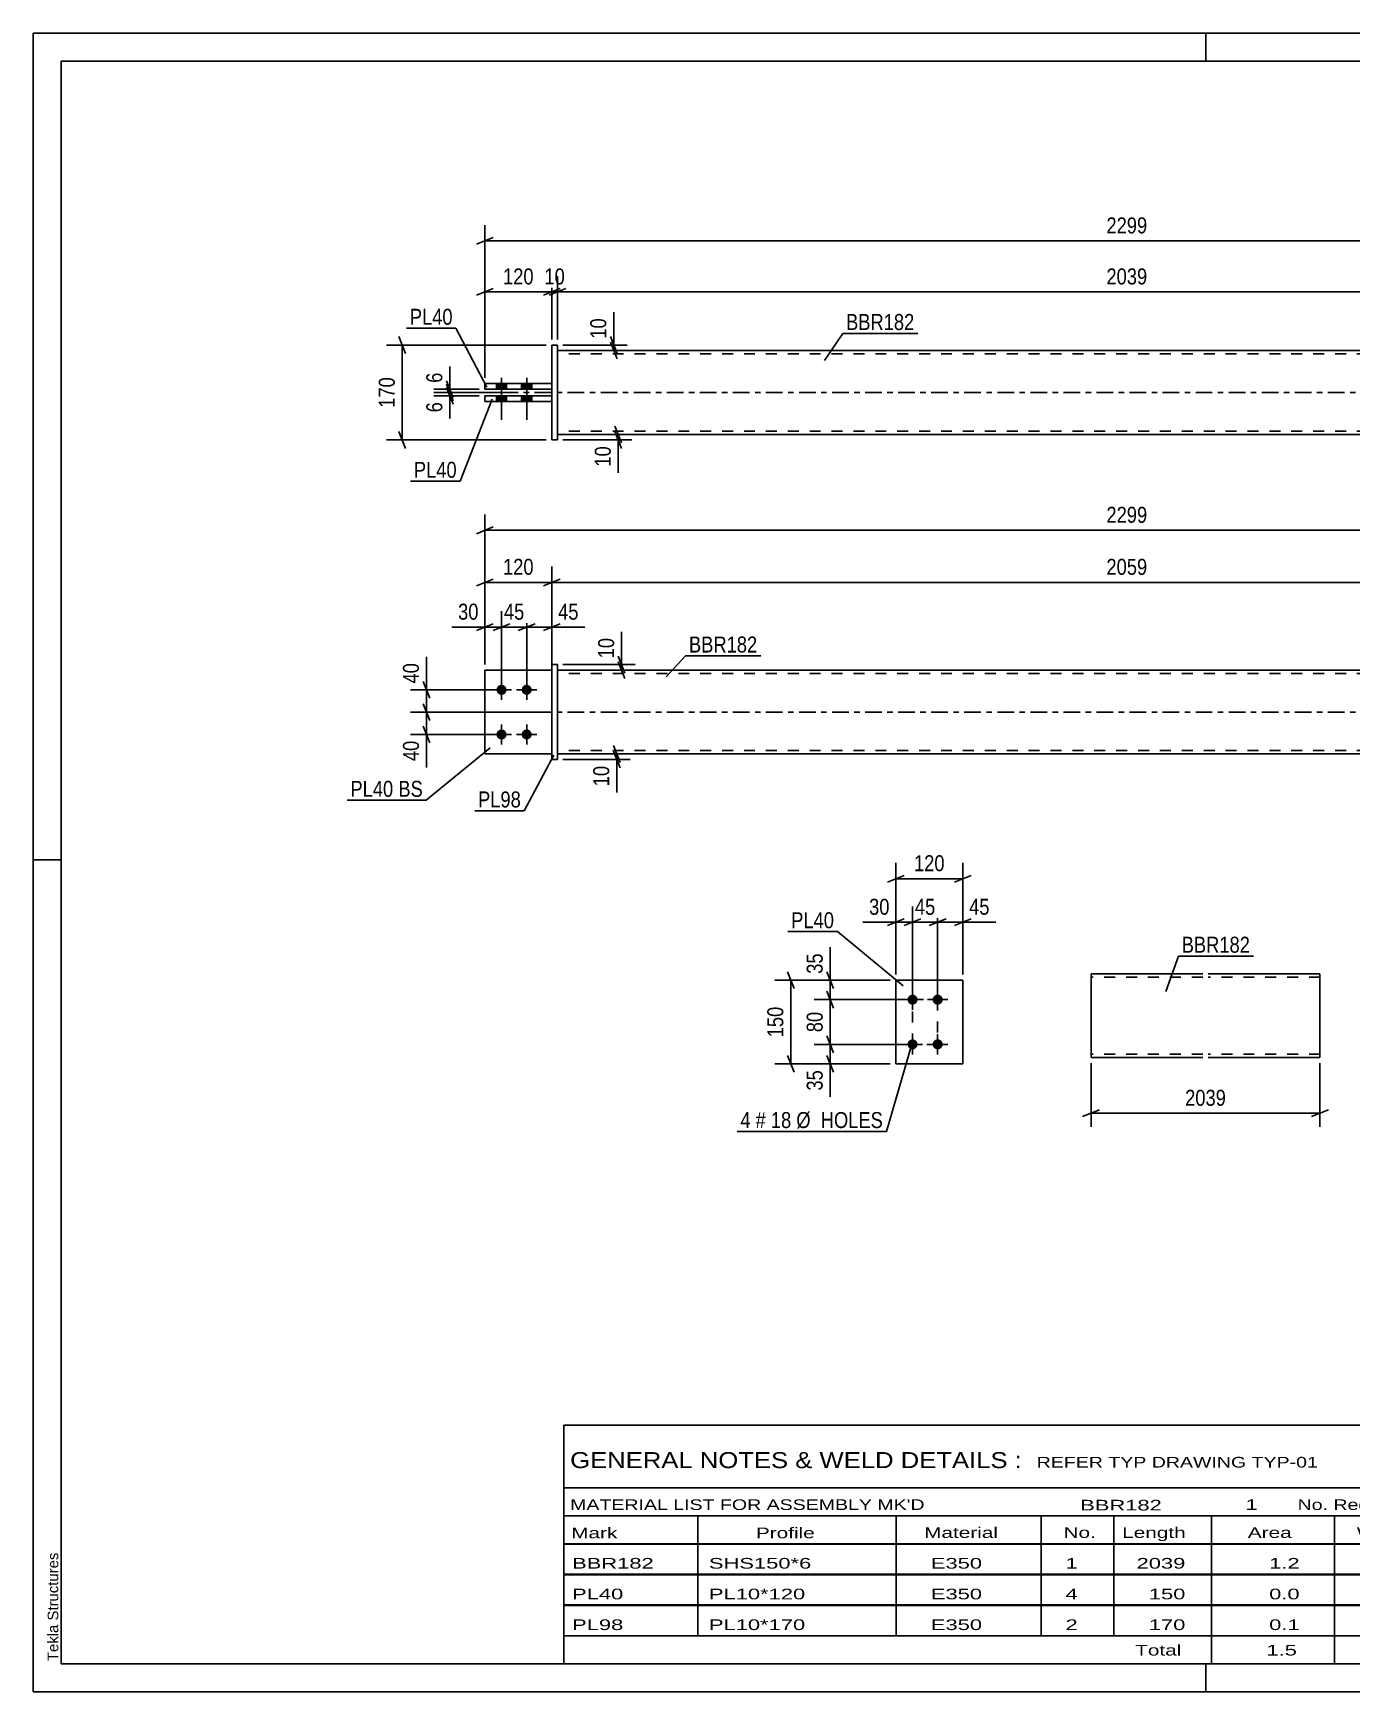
# Model space of a CAD drawing. Header units: millimetres. Extents: x 0 to 420, y 0 to 297.
# Drawn here: x 0 to 236.1, y 0 to 297 of the extents above; entities that cross this region are included whole.
import ezdxf

# ---------------------------------------------------------------- set-up
doc = ezdxf.new("R2010")
doc.units = ezdxf.units.MM
doc.linetypes.add('DXK_LINE_DOT2', pattern=[3.9198, 1.9599, -1.9599])
doc.linetypes.add('DXK_LINE_DOT3', pattern=[5.9187, 2.979, -0.9799, 0.9799, -0.9799])
doc.styles.add('Arial', font='ARIAL.TTF', dxfattribs={"height": 0.2})
doc.styles.add('Arial Narrow', font='ARIALN.TTF', dxfattribs={"height": 0.2})

# ---------------------------------------------------------------- blocks, each defined once
blk = doc.blocks.new('Unknown-580608702-1163')
at = {"color": 5, "linetype": 'Continuous'}
for p, q in [((420, 297), (0, 297)), ((0, 297), (0, 0)), ((0, 292), (0, 297)), ((210, 292), (210, 297)), ((415, 292), (5, 292)), ((5, 292), (5, 5)), ((5, 149), (0, 149)), ((0, 0), (0, 5)), ((5, 5), (415, 5)), ((210, 0), (210, 5)), ((0, 0), (420, 0))]:
    blk.add_line(p, q, dxfattribs=at)
at = {"color": 174, "linetype": 'Continuous', "style": 'Arial'}
blk.add_text('Tekla Structures', height=1.9102, rotation=90, dxfattribs=at).set_placement((4.5, 5.5))
blk = doc.blocks.new('Part-580608702-1769 - 1733')
at = {"color": 2, "linetype": 'Continuous'}
for p, q in [((80.87, 182.93), (92.87, 182.93)), ((80.87, 182.93), (80.87, 167.93)), ((92.87, 167.93), (80.87, 167.93)), ((80.87, 167.93), (80.87, 167.93))]:
    blk.add_line(p, q, dxfattribs=at)
at = {"color": 7, "linetype": 'DXK_LINE_DOT2'}
for p, q in [((80.87, 182.93), (92.87, 182.93)), ((92.87, 182.93), (92.87, 182.93)), ((92.87, 182.93), (92.87, 167.93)), ((80.87, 167.93), (92.87, 167.93))]:
    blk.add_line(p, q, dxfattribs=at)
blk = doc.blocks.new('Part-580608702-1759 - 1733')
at = {"color": 2, "linetype": 'Continuous'}
for p, q in [((92.87, 183.93), (93.87, 183.93)), ((92.87, 183.93), (92.87, 166.93)), ((93.87, 183.93), (93.87, 183.93)), ((93.87, 183.93), (93.87, 166.93)), ((92.87, 166.93), (93.87, 166.93))]:
    blk.add_line(p, q, dxfattribs=at)
at = {"color": 7, "linetype": 'DXK_LINE_DOT2'}
for p, q in [((92.87, 183.93), (93.87, 183.93)), ((92.87, 166.93), (93.87, 166.93))]:
    blk.add_line(p, q, dxfattribs=at)
blk = doc.blocks.new('Part-580608702-1764 - 1733')
at = {"color": 7, "linetype": 'DXK_LINE_DOT2'}
for p, q in [((80.87, 182.93), (92.87, 182.93)), ((80.87, 182.93), (92.87, 182.93)), ((80.87, 167.93), (80.87, 182.93)), ((92.87, 182.93), (92.87, 182.93)), ((92.87, 182.93), (92.87, 167.93)), ((80.87, 167.93), (92.87, 167.93)), ((92.87, 167.93), (80.87, 167.93)), ((80.87, 167.93), (80.87, 167.93))]:
    blk.add_line(p, q, dxfattribs=at)
blk = doc.blocks.new('Part-580608702-1779 - 1733')
at = {"color": 2, "linetype": 'Continuous'}
for p, q in [((93.87, 182.93), (297.8, 182.93)), ((93.87, 167.93), (297.8, 167.93))]:
    blk.add_line(p, q, dxfattribs=at)
at = {"color": 7, "linetype": 'DXK_LINE_DOT2'}
for p, q in [((93.87, 167.93), (93.87, 182.93)), ((297.8, 182.33), (93.87, 182.33)), ((297.8, 182.93), (297.8, 167.93)), ((297.8, 168.53), (93.87, 168.53))]:
    blk.add_line(p, q, dxfattribs=at)
at = {"color": 7, "linetype": 'DXK_LINE_DOT3'}
blk.add_line((83.87, 175.43), (307.8, 175.43), dxfattribs=at)
blk = doc.blocks.new('Bolt-580608702-1781 - 1733')
at = {"linetype": 'Continuous'}
for points in [[(83.87, 180.33), (84.06, 180.31), (84.24, 180.25), (84.4, 180.15), (84.54, 180.03), (84.65, 179.88), (84.73, 179.7), (84.77, 179.52), (84.77, 179.33), (84.73, 179.15), (84.65, 178.98), (84.54, 178.82), (84.4, 178.7), (84.24, 178.6), (84.06, 178.55), (83.87, 178.53), (83.68, 178.55), (83.5, 178.6), (83.34, 178.7), (83.2, 178.82), (83.09, 178.98), (83.01, 179.15), (82.98, 179.33), (82.98, 179.52), (83.01, 179.7), (83.09, 179.88), (83.2, 180.03), (83.34, 180.15), (83.5, 180.25), (83.68, 180.31)], [(88.37, 180.33), (88.56, 180.31), (88.74, 180.25), (88.9, 180.15), (89.04, 180.03), (89.15, 179.88), (89.23, 179.7), (89.27, 179.52), (89.27, 179.33), (89.23, 179.15), (89.15, 178.98), (89.04, 178.82), (88.9, 178.7), (88.74, 178.6), (88.56, 178.55), (88.37, 178.53), (88.18, 178.55), (88, 178.6), (87.84, 178.7), (87.7, 178.82), (87.59, 178.98), (87.51, 179.15), (87.48, 179.33), (87.48, 179.52), (87.51, 179.7), (87.59, 179.88), (87.7, 180.03), (87.84, 180.15), (88, 180.25), (88.18, 180.31)], [(83.87, 172.33), (84.06, 172.31), (84.24, 172.25), (84.4, 172.15), (84.54, 172.03), (84.65, 171.88), (84.73, 171.7), (84.77, 171.52), (84.77, 171.33), (84.73, 171.15), (84.65, 170.98), (84.54, 170.82), (84.4, 170.7), (84.24, 170.6), (84.06, 170.55), (83.87, 170.53), (83.68, 170.55), (83.5, 170.6), (83.34, 170.7), (83.2, 170.82), (83.09, 170.98), (83.01, 171.15), (82.98, 171.33), (82.98, 171.52), (83.01, 171.7), (83.09, 171.88), (83.2, 172.03), (83.34, 172.15), (83.5, 172.25), (83.68, 172.31)], [(88.37, 172.33), (88.56, 172.31), (88.74, 172.25), (88.9, 172.15), (89.04, 172.03), (89.15, 171.88), (89.23, 171.7), (89.27, 171.52), (89.27, 171.33), (89.23, 171.15), (89.15, 170.98), (89.04, 170.82), (88.9, 170.7), (88.74, 170.6), (88.56, 170.55), (88.37, 170.53), (88.18, 170.55), (88, 170.6), (87.84, 170.7), (87.7, 170.82), (87.59, 170.98), (87.51, 171.15), (87.48, 171.33), (87.48, 171.52), (87.51, 171.7), (87.59, 171.88), (87.7, 172.03), (87.84, 172.15), (88, 172.25), (88.18, 172.31)]]:
    blk.add_hatch(color=1, dxfattribs=at).paths.add_polyline_path(points)
at = {"color": 1, "linetype": 'Continuous'}
for p, q in [((83.87, 177.63), (83.87, 181.23)), ((88.37, 177.63), (88.37, 181.23)), ((85.67, 179.43), (82.07, 179.43)), ((90.17, 179.43), (86.57, 179.43)), ((83.87, 169.63), (83.87, 173.23)), ((88.37, 169.63), (88.37, 173.23)), ((85.67, 171.43), (82.07, 171.43)), ((90.17, 171.43), (86.57, 171.43))]:
    blk.add_line(p, q, dxfattribs=at)
blk = doc.blocks.new('Bolt-580608702-1398 - 1390')
at = {"linetype": 'Continuous'}
for points in [[(82.97, 233.26), (84.77, 233.26), (84.77, 234.26), (82.97, 234.26)], [(82.97, 233.26), (84.77, 233.26), (84.77, 234.26), (82.97, 234.26)], [(82.97, 231.06), (84.77, 231.06), (84.77, 232.06), (82.97, 232.06)], [(82.97, 231.06), (84.77, 231.06), (84.77, 232.06), (82.97, 232.06)], [(87.47, 233.26), (89.27, 233.26), (89.27, 234.26), (87.47, 234.26)], [(87.47, 233.26), (89.27, 233.26), (89.27, 234.26), (87.47, 234.26)], [(87.47, 231.06), (89.27, 231.06), (89.27, 232.06), (87.47, 232.06)], [(87.47, 231.06), (89.27, 231.06), (89.27, 232.06), (87.47, 232.06)]]:
    blk.add_hatch(color=1, dxfattribs=at).paths.add_polyline_path(points)
at = {"color": 1, "linetype": 'Continuous'}
for p, q in [((83.87, 235.26), (83.87, 227.76)), ((83.87, 235.26), (83.87, 227.76)), ((88.37, 235.26), (88.37, 227.76)), ((88.37, 235.26), (88.37, 227.76)), ((82.97, 234.26), (82.97, 233.26)), ((82.97, 234.26), (82.97, 233.26)), ((82.97, 232.06), (82.97, 231.06)), ((82.97, 232.06), (82.97, 231.06)), ((84.77, 234.26), (84.77, 233.26)), ((84.77, 234.26), (84.77, 233.26)), ((84.77, 232.06), (84.77, 231.06)), ((84.77, 232.06), (84.77, 231.06)), ((87.47, 234.26), (87.47, 233.26)), ((87.47, 234.26), (87.47, 233.26)), ((87.47, 232.06), (87.47, 231.06)), ((87.47, 232.06), (87.47, 231.06)), ((89.27, 234.26), (89.27, 233.26)), ((89.27, 234.26), (89.27, 233.26)), ((89.27, 232.06), (89.27, 231.06)), ((89.27, 232.06), (89.27, 231.06))]:
    blk.add_line(p, q, dxfattribs=at)
blk = doc.blocks.new('Part-580608702-1441 - 1390')
at = {"color": 2, "linetype": 'Continuous'}
for p, q in [((80.87, 232.06), (92.87, 232.06)), ((80.87, 231.06), (80.87, 232.06)), ((80.87, 231.06), (92.87, 231.06)), ((80.87, 231.06), (80.87, 231.06))]:
    blk.add_line(p, q, dxfattribs=at)
at = {"color": 7, "linetype": 'DXK_LINE_DOT2'}
for p, q in [((80.87, 232.06), (92.87, 232.06)), ((92.87, 232.06), (92.87, 231.06)), ((92.87, 231.06), (80.87, 231.06))]:
    blk.add_line(p, q, dxfattribs=at)
blk = doc.blocks.new('Part-580608702-1425 - 1390')
at = {"color": 2, "linetype": 'Continuous'}
for p, q in [((93.87, 240.16), (297.8, 240.16)), ((93.87, 225.16), (297.8, 225.16))]:
    blk.add_line(p, q, dxfattribs=at)
at = {"color": 7, "linetype": 'DXK_LINE_DOT2'}
for p, q in [((93.87, 240.16), (93.87, 225.16)), ((297.8, 239.56), (93.87, 239.56)), ((297.8, 240.16), (297.8, 225.16)), ((297.8, 225.76), (93.87, 225.76))]:
    blk.add_line(p, q, dxfattribs=at)
at = {"color": 7, "linetype": 'DXK_LINE_DOT3'}
blk.add_line((83.87, 232.66), (307.8, 232.66), dxfattribs=at)
blk = doc.blocks.new('Part-580608702-1446 - 1390')
at = {"color": 2, "linetype": 'Continuous'}
for p, q in [((80.87, 234.26), (92.87, 234.26)), ((80.87, 233.26), (80.87, 234.26)), ((80.87, 233.26), (92.87, 233.26)), ((80.87, 233.26), (80.87, 233.26))]:
    blk.add_line(p, q, dxfattribs=at)
at = {"color": 7, "linetype": 'DXK_LINE_DOT2'}
for p, q in [((80.87, 234.26), (92.87, 234.26)), ((80.87, 234.26), (80.87, 234.26)), ((80.87, 233.26), (92.87, 233.26)), ((92.87, 234.26), (92.87, 233.26))]:
    blk.add_line(p, q, dxfattribs=at)
blk = doc.blocks.new('Part-580608702-1447 - 1390')
at = {"color": 2, "linetype": 'Continuous'}
for p, q in [((92.87, 241.16), (93.87, 241.16)), ((92.87, 241.16), (92.87, 224.16)), ((93.87, 241.16), (93.87, 241.16)), ((93.87, 241.16), (93.87, 224.16)), ((93.87, 224.16), (92.87, 224.16)), ((92.87, 224.16), (92.87, 224.16))]:
    blk.add_line(p, q, dxfattribs=at)
at = {"color": 7, "linetype": 'DXK_LINE_DOT2'}
for p, q in [((93.87, 241.16), (92.87, 241.16)), ((93.87, 241.16), (93.87, 241.16)), ((92.87, 224.16), (93.87, 224.16))]:
    blk.add_line(p, q, dxfattribs=at)
blk = doc.blocks.new('Part-580608702-2112 - 2105')
at = {"color": 2, "linetype": 'Continuous'}
for p, q in [((154.46, 127.44), (166.46, 127.44)), ((154.46, 112.44), (154.46, 127.44)), ((166.46, 127.44), (166.46, 127.44)), ((166.46, 127.44), (166.46, 112.44)), ((166.46, 112.44), (154.46, 112.44)), ((154.46, 112.44), (154.46, 112.44))]:
    blk.add_line(p, q, dxfattribs=at)
at = {"color": 7, "linetype": 'DXK_LINE_DOT2'}
for p, q in [((154.46, 127.44), (166.46, 127.44)), ((154.46, 112.44), (166.46, 112.44)), ((154.46, 112.44), (154.46, 112.44))]:
    blk.add_line(p, q, dxfattribs=at)
blk = doc.blocks.new('Bolt-580608702-2145 - 2105')
at = {"linetype": 'Continuous'}
for points in [[(157.46, 123.04), (157.27, 123.06), (157.09, 123.12), (156.93, 123.21), (156.79, 123.34), (156.68, 123.49), (156.61, 123.66), (156.57, 123.85), (156.57, 124.04), (156.61, 124.22), (156.68, 124.39), (156.79, 124.54), (156.93, 124.67), (157.09, 124.76), (157.27, 124.82), (157.46, 124.84), (157.65, 124.82), (157.83, 124.76), (157.99, 124.67), (158.13, 124.54), (158.24, 124.39), (158.32, 124.22), (158.36, 124.04), (158.36, 123.85), (158.32, 123.66), (158.24, 123.49), (158.13, 123.34), (157.99, 123.21), (157.83, 123.12), (157.65, 123.06)], [(161.96, 123.04), (161.77, 123.06), (161.59, 123.12), (161.43, 123.21), (161.29, 123.34), (161.18, 123.49), (161.11, 123.66), (161.07, 123.85), (161.07, 124.04), (161.11, 124.22), (161.18, 124.39), (161.29, 124.54), (161.43, 124.67), (161.59, 124.76), (161.77, 124.82), (161.96, 124.84), (162.15, 124.82), (162.33, 124.76), (162.49, 124.67), (162.63, 124.54), (162.74, 124.39), (162.82, 124.22), (162.86, 124.04), (162.86, 123.85), (162.82, 123.66), (162.74, 123.49), (162.63, 123.34), (162.49, 123.21), (162.33, 123.12), (162.15, 123.06)], [(157.46, 115.04), (157.27, 115.06), (157.09, 115.12), (156.93, 115.21), (156.79, 115.34), (156.68, 115.49), (156.61, 115.66), (156.57, 115.85), (156.57, 116.04), (156.61, 116.22), (156.68, 116.39), (156.79, 116.54), (156.93, 116.67), (157.09, 116.76), (157.27, 116.82), (157.46, 116.84), (157.65, 116.82), (157.83, 116.76), (157.99, 116.67), (158.13, 116.54), (158.24, 116.39), (158.32, 116.22), (158.36, 116.04), (158.36, 115.85), (158.32, 115.66), (158.24, 115.49), (158.13, 115.34), (157.99, 115.21), (157.83, 115.12), (157.65, 115.06)], [(161.96, 115.04), (161.77, 115.06), (161.59, 115.12), (161.43, 115.21), (161.29, 115.34), (161.18, 115.49), (161.11, 115.66), (161.07, 115.85), (161.07, 116.04), (161.11, 116.22), (161.18, 116.39), (161.29, 116.54), (161.43, 116.67), (161.59, 116.76), (161.77, 116.82), (161.96, 116.84), (162.15, 116.82), (162.33, 116.76), (162.49, 116.67), (162.63, 116.54), (162.74, 116.39), (162.82, 116.22), (162.86, 116.04), (162.86, 115.85), (162.82, 115.66), (162.74, 115.49), (162.63, 115.34), (162.49, 115.21), (162.33, 115.12), (162.15, 115.06)]]:
    blk.add_hatch(color=1, dxfattribs=at).paths.add_polyline_path(points)
at = {"color": 1, "linetype": 'Continuous'}
for p, q in [((157.46, 122.14), (157.46, 125.74)), ((161.96, 122.14), (161.96, 125.74)), ((159.26, 123.94), (155.66, 123.94)), ((163.76, 123.94), (160.16, 123.94)), ((159.26, 115.94), (155.66, 115.94)), ((157.46, 114.14), (157.46, 117.74)), ((163.76, 115.94), (160.16, 115.94)), ((161.96, 114.14), (161.96, 117.74))]:
    blk.add_line(p, q, dxfattribs=at)
blk = doc.blocks.new('Part-580608702-2301 - 2294')
at = {"color": 2, "linetype": 'Continuous'}
for p, q in [((189.42, 128.59), (189.42, 127.39)), ((189.42, 128.59), (209.42, 128.59)), ((210.42, 128.59), (230.42, 128.59)), ((230.42, 128.59), (230.42, 128.5)), ((230.42, 128.5), (230.42, 127.39)), ((189.42, 114.33), (189.42, 127.39)), ((230.42, 113.59), (230.42, 127.39)), ((189.42, 113.68), (189.42, 114.33)), ((189.42, 113.59), (189.42, 113.68)), ((209.42, 113.59), (189.42, 113.59)), ((230.42, 113.59), (210.42, 113.59))]:
    blk.add_line(p, q, dxfattribs=at)
at = {"color": 7, "linetype": 'DXK_LINE_DOT2'}
for p, q in [((209.42, 127.99), (189.42, 127.99)), ((230.42, 127.99), (210.42, 127.99)), ((230.42, 127.39), (230.42, 128.24)), ((189.42, 114.33), (189.42, 113.94)), ((189.42, 114.19), (189.42, 114.23)), ((209.42, 114.19), (189.42, 114.19)), ((230.42, 114.19), (210.42, 114.19)), ((230.42, 114.19), (230.42, 114.23))]:
    blk.add_line(p, q, dxfattribs=at)
blk = doc.blocks.new('Rectangle-580608702-2255 - 2105')
at = {"color": 1, "linetype": 'DXK_LINE_DOT2'}
blk.add_lwpolyline([(157.46, 123.94), (161.96, 123.94), (161.96, 115.94), (157.46, 115.94), (157.46, 123.94)], close=True, dxfattribs=at)
blk = doc.blocks.new('StraightDimension-580608702-1955 - 1733')
at = {"color": 7, "linetype": 'Continuous'}
for p, q in [((82.87, 179.43), (67.58, 179.43)), ((69.83, 180.93), (71.03, 177.93)), ((70.43, 175.43), (70.43, 179.43)), ((91.87, 175.43), (67.58, 175.43)), ((71.03, 173.93), (69.83, 176.93))]:
    blk.add_line(p, q, dxfattribs=at)
at = {"color": 0}
blk.add_wipeout([(69.68, 184.81), (65.48, 184.81), (65.48, 179.95), (69.68, 179.95)], dxfattribs=at)
at = {"color": 7, "linetype": 'Continuous'}
blk.add_line((70.43, 179.43), (70.43, 185.33), dxfattribs=at)
blk.add_line((70.43, 179.43), (70.43, 185.33), dxfattribs=at)
at = {"color": 3, "style": 'Arial Narrow'}
blk.add_text('40', height=2.863, rotation=90.0002, dxfattribs=at).set_placement((69.08, 180.55))
blk = doc.blocks.new('StraightDimension-580608702-1965 - 1733')
at = {"color": 7, "linetype": 'Continuous'}
for p, q in [((88.37, 180.43), (88.37, 193.48)), ((92.87, 183.93), (92.87, 193.48)), ((86.87, 190.03), (89.87, 191.23)), ((88.37, 190.63), (92.87, 190.63)), ((94.37, 191.23), (91.37, 190.03))]:
    blk.add_line(p, q, dxfattribs=at)
at = {"color": 0}
blk.add_wipeout([(98.25, 191.38), (98.25, 195.58), (93.4, 195.58), (93.4, 191.38)], dxfattribs=at)
at = {"color": 7, "linetype": 'Continuous'}
blk.add_line((92.87, 190.63), (98.78, 190.63), dxfattribs=at)
blk.add_line((92.87, 190.63), (98.78, 190.63), dxfattribs=at)
at = {"color": 3, "style": 'Arial Narrow'}
blk.add_text('45', height=2.863, dxfattribs=at).set_placement((94, 191.98))
blk = doc.blocks.new('StraightDimension-580608702-1784 - 1733')
at = {"color": 7, "linetype": 'Continuous'}
for p, q in [((103.89, 169.43), (105.09, 166.43)), ((94.87, 167.93), (106.89, 167.93)), ((94.87, 166.93), (106.89, 166.93)), ((105.09, 165.43), (103.89, 168.43)), ((104.49, 166.93), (104.49, 167.93))]:
    blk.add_line(p, q, dxfattribs=at)
at = {"color": 0}
blk.add_wipeout([(103.74, 166.4), (99.54, 166.4), (99.54, 161.55), (103.74, 161.55)], dxfattribs=at)
at = {"color": 7, "linetype": 'Continuous'}
blk.add_line((104.49, 166.93), (104.49, 161.02), dxfattribs=at)
blk.add_line((104.49, 166.93), (104.49, 161.02), dxfattribs=at)
at = {"color": 3, "style": 'Arial Narrow'}
blk.add_text('10', height=2.863, rotation=90.0002, dxfattribs=at).set_placement((103.14, 162.15))
blk = doc.blocks.new('StraightDimension-580608702-1857 - 1733')
at = {"color": 7, "linetype": 'Continuous'}
for p, q in [((82.37, 208.58), (79.37, 207.38)), ((80.87, 183.93), (80.87, 210.83)), ((80.87, 207.98), (310.8, 207.98)), ((309.3, 207.38), (312.3, 208.58)), ((310.8, 183.93), (310.8, 210.83))]:
    blk.add_line(p, q, dxfattribs=at)
at = {"color": 0}
blk.add_wipeout([(200.09, 208.73), (200.09, 212.93), (191.58, 212.93), (191.58, 208.73)], dxfattribs=at)
at = {"color": 3, "style": 'Arial Narrow'}
blk.add_text('2299', height=2.863, dxfattribs=at).set_placement((192.18, 209.33))
blk = doc.blocks.new('StraightDimension-580608702-1793 - 1733')
at = {"color": 7, "linetype": 'Continuous'}
for p, q in [((104.77, 185.43), (105.97, 182.43)), ((105.97, 181.43), (104.77, 184.43)), ((94.87, 183.93), (107.77, 183.93)), ((94.87, 182.93), (107.77, 182.93)), ((105.37, 182.93), (105.37, 183.93))]:
    blk.add_line(p, q, dxfattribs=at)
at = {"color": 0}
blk.add_wipeout([(104.62, 189.31), (100.42, 189.31), (100.42, 184.45), (104.62, 184.45)], dxfattribs=at)
at = {"color": 7, "linetype": 'Continuous'}
blk.add_line((105.37, 183.93), (105.37, 189.83), dxfattribs=at)
blk.add_line((105.37, 183.93), (105.37, 189.83), dxfattribs=at)
at = {"color": 3, "style": 'Arial Narrow'}
blk.add_text('10', height=2.863, rotation=90.0002, dxfattribs=at).set_placement((104.02, 185.05))
blk = doc.blocks.new('StraightDimension-580608702-1930 - 1733')
at = {"color": 7, "linetype": 'Continuous'}
for p, q in [((79.37, 198.06), (82.37, 199.26)), ((80.87, 183.93), (80.87, 201.51)), ((94.37, 199.26), (91.37, 198.06)), ((92.87, 176.43), (92.87, 201.51)), ((80.87, 198.66), (92.87, 198.66))]:
    blk.add_line(p, q, dxfattribs=at)
at = {"color": 0}
blk.add_wipeout([(90.21, 199.41), (90.21, 203.61), (83.53, 203.61), (83.53, 199.41)], dxfattribs=at)
at = {"color": 3, "style": 'Arial Narrow'}
blk.add_text('120', height=2.863, dxfattribs=at).set_placement((84.13, 200.01))
blk = doc.blocks.new('StraightDimension-580608702-1915 - 1733')
at = {"color": 7, "linetype": 'Continuous'}
for p, q in [((94.37, 199.26), (91.37, 198.06)), ((92.87, 176.43), (92.87, 201.51)), ((297.3, 198.06), (300.3, 199.26)), ((298.8, 183.93), (298.8, 201.51)), ((92.87, 198.66), (298.8, 198.66))]:
    blk.add_line(p, q, dxfattribs=at)
at = {"color": 0}
blk.add_wipeout([(200.09, 199.41), (200.09, 203.61), (191.58, 203.61), (191.58, 199.41)], dxfattribs=at)
at = {"color": 3, "style": 'Arial Narrow'}
blk.add_text('2059', height=2.863, dxfattribs=at).set_placement((192.18, 200.01))
blk = doc.blocks.new('StraightDimension-580608702-1946 - 1733')
at = {"color": 7, "linetype": 'Continuous'}
for p, q in [((91.87, 175.43), (67.58, 175.43)), ((69.83, 176.93), (71.03, 173.93)), ((70.43, 171.43), (70.43, 175.43)), ((71.03, 169.93), (69.83, 172.93)), ((82.87, 171.43), (67.58, 171.43))]:
    blk.add_line(p, q, dxfattribs=at)
at = {"color": 0}
blk.add_wipeout([(69.68, 170.9), (65.48, 170.9), (65.48, 166.05), (69.68, 166.05)], dxfattribs=at)
at = {"color": 7, "linetype": 'Continuous'}
blk.add_line((70.43, 171.43), (70.43, 165.52), dxfattribs=at)
blk.add_line((70.43, 171.43), (70.43, 165.52), dxfattribs=at)
at = {"color": 3, "style": 'Arial Narrow'}
blk.add_text('40', height=2.863, rotation=90.0002, dxfattribs=at).set_placement((69.08, 166.65))
blk = doc.blocks.new('StraightDimension-580608702-1982 - 1733')
at = {"color": 7, "linetype": 'Continuous'}
for p, q in [((83.87, 180.43), (83.87, 193.48)), ((88.37, 180.43), (88.37, 193.48)), ((82.37, 190.03), (85.37, 191.23)), ((83.87, 190.63), (88.37, 190.63)), ((89.87, 191.23), (86.87, 190.03))]:
    blk.add_line(p, q, dxfattribs=at)
at = {"color": 0}
blk.add_wipeout([(88.55, 191.38), (88.55, 195.58), (83.69, 195.58), (83.69, 191.38)], dxfattribs=at)
at = {"color": 3, "style": 'Arial Narrow'}
blk.add_text('45', height=2.863, dxfattribs=at).set_placement((84.29, 191.98))
blk = doc.blocks.new('StraightDimension-580608702-1995 - 1733')
at = {"color": 7, "linetype": 'Continuous'}
for p, q in [((80.87, 183.93), (80.87, 193.48)), ((83.87, 180.43), (83.87, 193.48)), ((79.37, 190.03), (82.37, 191.23)), ((80.87, 190.63), (83.87, 190.63)), ((85.37, 191.23), (82.37, 190.03))]:
    blk.add_line(p, q, dxfattribs=at)
at = {"color": 0}
blk.add_wipeout([(80.35, 191.38), (80.35, 195.58), (75.49, 195.58), (75.49, 191.38)], dxfattribs=at)
at = {"color": 7, "linetype": 'Continuous'}
blk.add_line((80.87, 190.63), (74.96, 190.63), dxfattribs=at)
blk.add_line((80.87, 190.63), (74.96, 190.63), dxfattribs=at)
at = {"color": 3, "style": 'Arial Narrow'}
blk.add_text('30', height=2.863, dxfattribs=at).set_placement((76.09, 191.98))
blk = doc.blocks.new('StraightDimension-580608702-1676 - 1390')
at = {"color": 7, "linetype": 'Continuous'}
for p, q in [((85.12, 232.66), (71.76, 232.66)), ((79.87, 232.06), (71.76, 232.06)), ((74.01, 234.16), (75.21, 231.16)), ((75.21, 230.56), (74.01, 233.56)), ((74.61, 232.06), (74.61, 232.66))]:
    blk.add_line(p, q, dxfattribs=at)
at = {"color": 0}
blk.add_wipeout([(73.86, 231.54), (69.66, 231.54), (69.66, 228.51), (73.86, 228.51)], dxfattribs=at)
at = {"color": 7, "linetype": 'Continuous'}
blk.add_line((74.61, 232.06), (74.61, 227.98), dxfattribs=at)
blk.add_line((74.61, 232.06), (74.61, 227.98), dxfattribs=at)
at = {"color": 3, "style": 'Arial Narrow'}
blk.add_text('6', height=2.86, rotation=90.0002, dxfattribs=at).set_placement((73.26, 229.11))
blk = doc.blocks.new('StraightDimension-580608702-1488 - 1390')
at = {"color": 7, "linetype": 'Continuous'}
for p, q in [((104.17, 226.66), (105.37, 223.66)), ((94.87, 225.16), (107.17, 225.16)), ((94.87, 224.16), (107.17, 224.16)), ((105.37, 222.66), (104.17, 225.66)), ((104.77, 224.16), (104.77, 225.16))]:
    blk.add_line(p, q, dxfattribs=at)
at = {"color": 0}
blk.add_wipeout([(104.02, 223.64), (99.82, 223.64), (99.82, 218.78), (104.02, 218.78)], dxfattribs=at)
at = {"color": 7, "linetype": 'Continuous'}
blk.add_line((104.77, 224.16), (104.77, 218.26), dxfattribs=at)
blk.add_line((104.77, 224.16), (104.77, 218.26), dxfattribs=at)
at = {"color": 3, "style": 'Arial Narrow'}
blk.add_text('10', height=2.863, rotation=90.0002, dxfattribs=at).set_placement((103.42, 219.38))
blk = doc.blocks.new('StraightDimension-580608702-1498 - 1390')
at = {"color": 7, "linetype": 'Continuous'}
for p, q in [((94.87, 241.16), (106.37, 241.16)), ((103.37, 242.66), (104.57, 239.66)), ((104.57, 238.66), (103.37, 241.66)), ((103.97, 240.16), (103.97, 241.16)), ((94.87, 240.16), (106.37, 240.16))]:
    blk.add_line(p, q, dxfattribs=at)
at = {"color": 0}
blk.add_wipeout([(103.22, 246.54), (99.02, 246.54), (99.02, 241.69), (103.22, 241.69)], dxfattribs=at)
at = {"color": 7, "linetype": 'Continuous'}
blk.add_line((103.97, 241.16), (103.97, 247.07), dxfattribs=at)
blk.add_line((103.97, 241.16), (103.97, 247.07), dxfattribs=at)
at = {"color": 3, "style": 'Arial Narrow'}
blk.add_text('10', height=2.863, rotation=90.0002, dxfattribs=at).set_placement((102.62, 242.29))
blk = doc.blocks.new('StraightDimension-580608702-1509 - 1390')
at = {"color": 7, "linetype": 'Continuous'}
for p, q in [((91.87, 241.16), (63.24, 241.16)), ((66.69, 239.66), (65.49, 242.66)), ((66.09, 224.16), (66.09, 241.16)), ((91.87, 224.16), (63.24, 224.16)), ((65.49, 225.66), (66.69, 222.66))]:
    blk.add_line(p, q, dxfattribs=at)
at = {"color": 0}
blk.add_wipeout([(65.34, 236), (61.14, 236), (61.14, 229.32), (65.34, 229.32)], dxfattribs=at)
at = {"color": 3, "style": 'Arial Narrow'}
blk.add_text('170', height=2.863, rotation=90.0002, dxfattribs=at).set_placement((64.74, 229.92))
blk = doc.blocks.new('StraightDimension-580608702-1520 - 1390')
at = {"color": 7, "linetype": 'Continuous'}
for p, q in [((80.87, 235.26), (80.87, 262.65)), ((310.8, 235.26), (310.8, 262.65)), ((82.37, 260.4), (79.37, 259.2)), ((80.87, 259.8), (310.8, 259.8)), ((309.3, 259.2), (312.3, 260.4))]:
    blk.add_line(p, q, dxfattribs=at)
at = {"color": 0}
blk.add_wipeout([(200.09, 260.55), (200.09, 264.75), (191.58, 264.75), (191.58, 260.55)], dxfattribs=at)
at = {"color": 3, "style": 'Arial Narrow'}
blk.add_text('2299', height=2.863, dxfattribs=at).set_placement((192.18, 261.15))
blk = doc.blocks.new('StraightDimension-580608702-1531 - 1390')
at = {"color": 7, "linetype": 'Continuous'}
for p, q in [((80.87, 235.26), (80.87, 253.51)), ((92.87, 242.16), (92.87, 253.51)), ((79.37, 250.06), (82.37, 251.26)), ((80.87, 250.66), (92.87, 250.66)), ((94.37, 251.26), (91.37, 250.06))]:
    blk.add_line(p, q, dxfattribs=at)
at = {"color": 0}
blk.add_wipeout([(90.21, 251.41), (90.21, 255.61), (83.53, 255.61), (83.53, 251.41)], dxfattribs=at)
at = {"color": 3, "style": 'Arial Narrow'}
blk.add_text('120', height=2.863, dxfattribs=at).set_placement((84.13, 252.01))
blk = doc.blocks.new('StraightDimension-580608702-1541 - 1390')
at = {"color": 7, "linetype": 'Continuous'}
for p, q in [((92.87, 242.16), (92.87, 253.51)), ((93.87, 242.16), (93.87, 253.51)), ((91.37, 250.06), (94.37, 251.26)), ((95.37, 251.26), (92.37, 250.06)), ((92.87, 250.66), (93.87, 250.66))]:
    blk.add_line(p, q, dxfattribs=at)
at = {"color": 0}
blk.add_wipeout([(95.8, 251.41), (95.8, 255.61), (90.94, 255.61), (90.94, 251.41)], dxfattribs=at)
at = {"color": 3, "style": 'Arial Narrow'}
blk.add_text('10', height=2.863, dxfattribs=at).set_placement((91.54, 252.01))
blk = doc.blocks.new('StraightDimension-580608702-1571 - 1390')
at = {"color": 7, "linetype": 'Continuous'}
for p, q in [((93.87, 242.16), (93.87, 253.51)), ((297.8, 242.16), (297.8, 253.51)), ((95.37, 251.26), (92.37, 250.06)), ((93.87, 250.66), (297.8, 250.66)), ((296.3, 250.06), (299.3, 251.26))]:
    blk.add_line(p, q, dxfattribs=at)
at = {"color": 0}
blk.add_wipeout([(200.09, 251.41), (200.09, 255.61), (191.58, 255.61), (191.58, 251.41)], dxfattribs=at)
at = {"color": 3, "style": 'Arial Narrow'}
blk.add_text('2039', height=2.863, dxfattribs=at).set_placement((192.18, 252.01))
blk = doc.blocks.new('StraightDimension-580608702-1686 - 1390')
at = {"color": 7, "linetype": 'Continuous'}
for p, q in [((74.01, 234.76), (75.21, 231.76)), ((79.87, 233.26), (71.76, 233.26)), ((85.12, 232.66), (71.76, 232.66)), ((75.21, 231.16), (74.01, 234.16)), ((74.61, 232.66), (74.61, 233.26))]:
    blk.add_line(p, q, dxfattribs=at)
at = {"color": 0}
blk.add_wipeout([(73.86, 236.82), (69.66, 236.82), (69.66, 233.79), (73.86, 233.79)], dxfattribs=at)
at = {"color": 7, "linetype": 'Continuous'}
blk.add_line((74.61, 233.26), (74.61, 237.34), dxfattribs=at)
blk.add_line((74.61, 233.26), (74.61, 237.34), dxfattribs=at)
at = {"color": 3, "style": 'Arial Narrow'}
blk.add_text('6', height=2.86, rotation=90.0002, dxfattribs=at).set_placement((73.26, 234.39))
blk = doc.blocks.new('StraightDimension-580608702-2165 - 2105')
at = {"color": 7, "linetype": 'Continuous'}
for p, q in [((161.96, 124.94), (161.96, 140.64)), ((166.46, 128.44), (166.46, 140.64)), ((160.46, 137.19), (163.46, 138.39)), ((161.96, 137.79), (166.46, 137.79)), ((167.96, 138.39), (164.96, 137.19))]:
    blk.add_line(p, q, dxfattribs=at)
at = {"color": 0}
blk.add_wipeout([(171.84, 138.54), (171.84, 142.74), (166.99, 142.74), (166.99, 138.54)], dxfattribs=at)
at = {"color": 7, "linetype": 'Continuous'}
blk.add_line((166.46, 137.79), (172.37, 137.79), dxfattribs=at)
blk.add_line((166.46, 137.79), (172.37, 137.79), dxfattribs=at)
at = {"color": 3, "style": 'Arial Narrow'}
blk.add_text('45', height=2.863, dxfattribs=at).set_placement((167.59, 139.14))
blk = doc.blocks.new('StraightDimension-580608702-2148 - 2105')
at = {"color": 7, "linetype": 'Continuous'}
for p, q in [((152.96, 144.99), (155.96, 146.19)), ((154.46, 128.44), (154.46, 148.44)), ((154.46, 145.59), (166.46, 145.59)), ((167.96, 146.19), (164.96, 144.99)), ((166.46, 128.44), (166.46, 148.44))]:
    blk.add_line(p, q, dxfattribs=at)
at = {"color": 0}
blk.add_wipeout([(163.8, 146.34), (163.8, 150.54), (157.12, 150.54), (157.12, 146.34)], dxfattribs=at)
at = {"color": 3, "style": 'Arial Narrow'}
blk.add_text('120', height=2.863, dxfattribs=at).set_placement((157.72, 146.94))
blk = doc.blocks.new('StraightDimension-580608702-2242 - 2105')
at = {"color": 7, "linetype": 'Continuous'}
for p, q in [((156.46, 115.94), (139.87, 115.94)), ((142.12, 117.44), (143.32, 114.44)), ((142.72, 112.44), (142.72, 115.94)), ((143.32, 110.94), (142.12, 113.94)), ((153.46, 112.44), (139.87, 112.44))]:
    blk.add_line(p, q, dxfattribs=at)
at = {"color": 0}
blk.add_wipeout([(141.97, 111.92), (137.77, 111.92), (137.77, 107.06), (141.97, 107.06)], dxfattribs=at)
at = {"color": 7, "linetype": 'Continuous'}
blk.add_line((142.72, 112.44), (142.72, 106.54), dxfattribs=at)
blk.add_line((142.72, 112.44), (142.72, 106.54), dxfattribs=at)
at = {"color": 3, "style": 'Arial Narrow'}
blk.add_text('35', height=2.863, rotation=90.0002, dxfattribs=at).set_placement((141.37, 107.66))
blk = doc.blocks.new('StraightDimension-580608702-2178 - 2105')
at = {"color": 7, "linetype": 'Continuous'}
for p, q in [((157.46, 124.94), (157.46, 140.64)), ((161.96, 124.94), (161.96, 140.64)), ((155.96, 137.19), (158.96, 138.39)), ((157.46, 137.79), (161.96, 137.79)), ((163.46, 138.39), (160.46, 137.19))]:
    blk.add_line(p, q, dxfattribs=at)
at = {"color": 0}
blk.add_wipeout([(162.14, 138.54), (162.14, 142.74), (157.28, 142.74), (157.28, 138.54)], dxfattribs=at)
at = {"color": 3, "style": 'Arial Narrow'}
blk.add_text('45', height=2.863, dxfattribs=at).set_placement((157.88, 139.14))
blk = doc.blocks.new('StraightDimension-580608702-2188 - 2105')
at = {"color": 7, "linetype": 'Continuous'}
for p, q in [((154.46, 128.44), (154.46, 140.64)), ((157.46, 124.94), (157.46, 140.64)), ((152.96, 137.19), (155.96, 138.39)), ((154.46, 137.79), (157.46, 137.79)), ((158.96, 138.39), (155.96, 137.19))]:
    blk.add_line(p, q, dxfattribs=at)
at = {"color": 0}
blk.add_wipeout([(153.94, 138.54), (153.94, 142.74), (149.08, 142.74), (149.08, 138.54)], dxfattribs=at)
at = {"color": 7, "linetype": 'Continuous'}
blk.add_line((154.46, 137.79), (148.55, 137.79), dxfattribs=at)
blk.add_line((154.46, 137.79), (148.55, 137.79), dxfattribs=at)
at = {"color": 3, "style": 'Arial Narrow'}
blk.add_text('30', height=2.863, dxfattribs=at).set_placement((149.68, 139.14))
blk = doc.blocks.new('StraightDimension-580608702-2202 - 2105')
at = {"color": 7, "linetype": 'Continuous'}
for p, q in [((136.27, 125.94), (135.07, 128.94)), ((153.46, 127.44), (132.82, 127.44)), ((135.67, 112.44), (135.67, 127.44)), ((135.07, 113.94), (136.27, 110.94)), ((153.46, 112.44), (132.82, 112.44))]:
    blk.add_line(p, q, dxfattribs=at)
at = {"color": 0}
blk.add_wipeout([(134.92, 123.28), (130.72, 123.28), (130.72, 116.6), (134.92, 116.6)], dxfattribs=at)
at = {"color": 3, "style": 'Arial Narrow'}
blk.add_text('150', height=2.863, rotation=90.0002, dxfattribs=at).set_placement((134.32, 117.2))
blk = doc.blocks.new('StraightDimension-580608702-2219 - 2105')
at = {"color": 7, "linetype": 'Continuous'}
for p, q in [((142.12, 128.94), (143.32, 125.94)), ((153.46, 127.44), (139.87, 127.44)), ((143.32, 122.44), (142.12, 125.44)), ((142.72, 123.94), (142.72, 127.44)), ((156.46, 123.94), (139.87, 123.94))]:
    blk.add_line(p, q, dxfattribs=at)
at = {"color": 0}
blk.add_wipeout([(141.97, 132.82), (137.77, 132.82), (137.77, 127.97), (141.97, 127.97)], dxfattribs=at)
at = {"color": 7, "linetype": 'Continuous'}
blk.add_line((142.72, 127.44), (142.72, 133.35), dxfattribs=at)
blk.add_line((142.72, 127.44), (142.72, 133.35), dxfattribs=at)
at = {"color": 3, "style": 'Arial Narrow'}
blk.add_text('35', height=2.863, rotation=90.0002, dxfattribs=at).set_placement((141.37, 128.57))
blk = doc.blocks.new('StraightDimension-580608702-2232 - 2105')
at = {"color": 7, "linetype": 'Continuous'}
for p, q in [((142.12, 125.44), (143.32, 122.44)), ((156.46, 123.94), (139.87, 123.94)), ((142.72, 115.94), (142.72, 123.94)), ((156.46, 115.94), (139.87, 115.94)), ((143.32, 114.44), (142.12, 117.44))]:
    blk.add_line(p, q, dxfattribs=at)
at = {"color": 0}
blk.add_wipeout([(141.97, 122.37), (137.77, 122.37), (137.77, 117.51), (141.97, 117.51)], dxfattribs=at)
at = {"color": 3, "style": 'Arial Narrow'}
blk.add_text('80', height=2.863, rotation=90.0002, dxfattribs=at).set_placement((141.37, 118.11))
blk = doc.blocks.new('StraightDimension-580608702-2305 - 2294')
at = {"color": 7, "linetype": 'Continuous'}
for p, q in [((189.42, 112.59), (189.42, 101.19)), ((230.42, 112.59), (230.42, 101.19)), ((190.92, 104.19), (187.92, 102.99)), ((228.92, 102.99), (231.92, 104.19)), ((189.42, 103.59), (230.42, 103.59))]:
    blk.add_line(p, q, dxfattribs=at)
at = {"color": 0}
blk.add_wipeout([(214.18, 104.34), (214.18, 108.54), (205.67, 108.54), (205.67, 104.34)], dxfattribs=at)
at = {"color": 3, "style": 'Arial Narrow'}
blk.add_text('2039', height=2.863, dxfattribs=at).set_placement((206.27, 104.94))
blk = doc.blocks.new('Unknown-580608702-3669')
at = {"color": 7, "linetype": 'Continuous'}
for p, q in [((95, 47.75), (255, 47.75)), ((95, 36.5), (95, 47.75)), ((255, 47.75), (255, 36.5)), ((95, 36.5), (255, 36.5)), ((95, 36.5), (95, 31.5)), ((255, 36.5), (255, 31.5)), ((95, 31.5), (255, 31.5)), ((95, 31.5), (95, 26.5)), ((119, 31.5), (119, 26.5)), ((154.5, 31.5), (154.5, 26.5)), ((180.5, 31.5), (180.5, 26.5)), ((193.5, 31.5), (193.5, 26.5)), ((211, 31.5), (211, 26.5)), ((233, 31.5), (233, 26.5)), ((255, 31.5), (255, 26.5)), ((95, 26.5), (255, 26.5)), ((95, 26.45), (95, 21.05)), ((95, 26.45), (255, 26.45)), ((119, 26.5), (119, 21)), ((154.5, 26.5), (154.5, 21)), ((180.5, 26.5), (180.5, 21)), ((193.5, 26.5), (193.5, 21)), ((211, 26.5), (211, 21)), ((233, 26.5), (233, 21)), ((255, 26.45), (255, 21.05)), ((95, 21.05), (255, 21.05)), ((95, 20.95), (95, 15.55)), ((95, 20.95), (255, 20.95)), ((119, 21), (119, 15.5)), ((154.5, 21), (154.5, 15.5)), ((180.5, 21), (180.5, 15.5)), ((193.5, 21), (193.5, 15.5)), ((211, 21), (211, 15.5)), ((233, 21), (233, 15.5)), ((255, 20.95), (255, 15.55)), ((95, 15.55), (255, 15.55)), ((95, 15.45), (95, 10.05)), ((95, 15.45), (255, 15.45)), ((119, 15.5), (119, 10)), ((154.5, 15.5), (154.5, 10)), ((180.5, 15.5), (180.5, 10)), ((193.5, 15.5), (193.5, 10)), ((211, 15.5), (211, 10)), ((233, 15.5), (233, 10)), ((255, 15.45), (255, 10.05)), ((95, 10.05), (255, 10.05)), ((95, 10), (255, 10)), ((95, 10), (95, 5)), ((211, 10), (211, 5)), ((233, 10), (233, 5)), ((255, 10), (255, 5)), ((95, 5), (255, 5))]:
    blk.add_line(p, q, dxfattribs=at)
at = {"color": 7, "style": 'Arial Narrow'}
for s, height, width, p in [('GENERAL NOTES & WELD DETAILS :', 2.8633, 1.4, (96.15, 40.06)), ('REFER TYP DRAWING TYP-01', 1.9089, 1.6, (179.7, 40.16)), ("MATERIAL LIST FOR ASSEMBLY MK'D", 1.9089, 1.6, (96.15, 32.56)), ('BBR182', 1.909, 1.794707, (187.48, 32.47)), ('1', 1.91, 1.794707, (217.08, 32.56)), ('No. Required', 1.9089, 1.6, (226.41, 32.56)), ('Mark', 1.909, 1.7, (96.34, 27.5)), ('Profile', 1.909, 1.7, (129.41, 27.5)), ('Material', 1.909, 1.7, (159.54, 27.56)), ('No.', 1.909, 1.7, (184.5, 27.56)), ('Length', 1.909, 1.7, (195, 27.56)), ('Area', 1.909, 1.7, (217.5, 27.56)), ('Weight', 1.909, 1.7, (237, 27.56))]:
    blk.add_text(s, height=height, dxfattribs=dict(at, width=width)).set_placement(p)
at = {"color": 7, "linetype": 'Continuous', "style": 'Arial Narrow'}
for s, height, width, p in [('BBR182', 1.909, 1.794707, (96.5, 22.06)), ('SHS150*6', 1.909, 1.794707, (121, 22.06)), ('E350', 1.909, 1.794707, (160.74, 22.06)), ('1', 1.91, 1.794707, (184.86, 22.06)), ('2039', 1.909, 1.794707, (197.58, 22.06)), ('1.2', 1.909, 1.794707, (221.32, 22.06)), ('55.3', 1.909, 1.794707, (240.14, 22.06)), ('PL40', 1.909, 1.794707, (96.5, 16.56)), ('PL10*120', 1.909, 1.794707, (121, 16.56)), ('E350', 1.909, 1.794707, (160.74, 16.56)), ('4', 1.91, 1.794707, (184.86, 16.56)), ('150', 1.909, 1.794707, (199.77, 16.56)), ('0.0', 1.909, 1.794707, (221.32, 16.56)), ('5.7', 1.909, 1.794707, (242.33, 16.56)), ('PL98', 1.909, 1.794707, (96.5, 11.06)), ('PL10*170', 1.909, 1.794707, (121, 11.06)), ('E350', 1.909, 1.794707, (160.74, 11.06)), ('2', 1.91, 1.794707, (184.86, 11.06)), ('170', 1.909, 1.794707, (199.77, 11.06)), ('0.1', 1.909, 1.794707, (221.32, 11.06)), ('4.5', 1.909, 1.794707, (242.33, 11.06)), ('Total', 1.909, 1.7, (197.33, 6.5)), ('1.5', 1.909, 1.794707, (220.83, 6.5)), ('65.5', 1.909, 1.794707, (240.14, 6.5))]:
    blk.add_text(s, height=height, dxfattribs=dict(at, width=width)).set_placement(p)
blk = doc.blocks.new('Mark-580608702-1755 - 1733')
at = {"color": 0}
blk.add_wipeout([(87.34, 158.36), (87.34, 161.36), (79.66, 161.36), (79.66, 158.36)], dxfattribs=at)
blk.add_wipeout([(87.34, 158.36), (87.34, 161.36), (79.66, 161.36), (79.66, 158.36)], dxfattribs=at)
at = {"color": 30, "linetype": 'Continuous'}
for p in [(93.22, 167.69), (79.06, 157.76)]:
    blk.add_line(p, (87.94, 157.76), dxfattribs=at)
at = {"color": 3, "style": 'Arial Narrow'}
blk.add_text('PL98', height=2.863, dxfattribs=at).set_placement((79.66, 158.36))
blk = doc.blocks.new('MarkSet-580608702-2033 - 1733')
at = {"color": 0}
blk.add_wipeout([(64.49, 160.26), (64.49, 163.26), (56.81, 163.26), (56.81, 160.26)], dxfattribs=at)
blk.add_wipeout([(64.49, 160.26), (64.49, 163.26), (56.81, 163.26), (56.81, 160.26)], dxfattribs=at)
blk.add_wipeout([(69.77, 160.26), (69.77, 163.26), (65.39, 163.26), (65.39, 160.26)], dxfattribs=at)
blk.add_wipeout([(69.77, 160.26), (69.77, 163.26), (65.39, 163.26), (65.39, 160.26)], dxfattribs=at)
at = {"color": 30, "linetype": 'Continuous'}
for p in [(81.84, 169.03), (56.21, 159.66)]:
    blk.add_line(p, (70.37, 159.66), dxfattribs=at)
at = {"color": 3, "style": 'Arial Narrow'}
for s, p in [('PL40', (56.81, 160.26)), ('BS', (65.39, 160.26))]:
    blk.add_text(s, height=2.863, dxfattribs=at).set_placement(p)
blk = doc.blocks.new('Mark-580608702-1775 - 1733')
at = {"color": 0}
blk.add_wipeout([(129.67, 186.1), (129.67, 189.1), (117.43, 189.1), (117.43, 186.1)], dxfattribs=at)
blk.add_wipeout([(129.67, 186.1), (129.67, 189.1), (117.43, 189.1), (117.43, 186.1)], dxfattribs=at)
at = {"color": 30, "linetype": 'Continuous'}
for p, q in [((113.32, 181.76), (116.83, 185.5)), ((116.83, 185.5), (130.27, 185.5))]:
    blk.add_line(p, q, dxfattribs=at)
at = {"color": 3, "style": 'Arial Narrow'}
blk.add_text('BBR182', height=2.863, dxfattribs=at).set_placement((117.43, 186.1))
blk = doc.blocks.new('Mark-580608702-1437 - 1390')
at = {"color": 0}
blk.add_wipeout([(75.85, 217.38), (75.85, 220.38), (68.17, 220.38), (68.17, 217.38)], dxfattribs=at)
blk.add_wipeout([(75.85, 217.38), (75.85, 220.38), (68.17, 220.38), (68.17, 217.38)], dxfattribs=at)
at = {"color": 30, "linetype": 'Continuous'}
for p in [(82.17, 231.47), (67.57, 216.78)]:
    blk.add_line(p, (76.45, 216.78), dxfattribs=at)
at = {"color": 3, "style": 'Arial Narrow'}
blk.add_text('PL40', height=2.863, dxfattribs=at).set_placement((68.17, 217.38))
blk = doc.blocks.new('Mark-580608702-1420 - 1390')
at = {"color": 0}
blk.add_wipeout([(157.8, 243.85), (157.8, 246.85), (145.56, 246.85), (145.56, 243.85)], dxfattribs=at)
blk.add_wipeout([(157.8, 243.85), (157.8, 246.85), (145.56, 246.85), (145.56, 243.85)], dxfattribs=at)
at = {"color": 30, "linetype": 'Continuous'}
for p, q in [((141.68, 238.4), (144.96, 243.25)), ((144.96, 243.25), (158.4, 243.25))]:
    blk.add_line(p, q, dxfattribs=at)
at = {"color": 3, "style": 'Arial Narrow'}
blk.add_text('BBR182', height=2.863, dxfattribs=at).set_placement((145.56, 243.85))
blk = doc.blocks.new('Mark-580608702-1442 - 1390')
at = {"color": 0}
blk.add_wipeout([(75.11, 244.78), (75.11, 247.78), (67.44, 247.78), (67.44, 244.78)], dxfattribs=at)
blk.add_wipeout([(75.11, 244.78), (75.11, 247.78), (67.44, 247.78), (67.44, 244.78)], dxfattribs=at)
at = {"color": 30, "linetype": 'Continuous'}
for p in [(66.84, 244.18), (81.26, 233.59)]:
    blk.add_line(p, (75.71, 244.18), dxfattribs=at)
at = {"color": 3, "style": 'Arial Narrow'}
blk.add_text('PL40', height=2.863, dxfattribs=at).set_placement((67.44, 244.78))
blk = doc.blocks.new('Mark-580608702-2141 - 2105')
at = {"color": 0}
blk.add_wipeout([(128.46, 100.95), (128.46, 103.95), (126.63, 103.95), (126.63, 100.95)], dxfattribs=at)
blk.add_wipeout([(128.46, 100.95), (128.46, 103.95), (126.63, 103.95), (126.63, 100.95)], dxfattribs=at)
blk.add_wipeout([(131.19, 100.95), (131.19, 103.95), (129.36, 103.95), (129.36, 100.95)], dxfattribs=at)
blk.add_wipeout([(131.19, 100.95), (131.19, 103.95), (129.36, 103.95), (129.36, 100.95)], dxfattribs=at)
at = {"color": 3, "style": 'Arial Narrow'}
blk.add_text('4', height=2.86, dxfattribs=at).set_placement((126.63, 100.95))
at = {"color": 0}
blk.add_wipeout([(135.75, 100.95), (135.75, 103.95), (132.09, 103.95), (132.09, 100.95)], dxfattribs=at)
blk.add_wipeout([(135.75, 100.95), (135.75, 103.95), (132.09, 103.95), (132.09, 100.95)], dxfattribs=at)
at = {"color": 3, "style": 'Arial Narrow'}
blk.add_text('#', height=2.86, dxfattribs=at).set_placement((129.36, 100.95))
at = {"color": 0}
blk.add_wipeout([(152.17, 100.95), (152.17, 103.95), (136.65, 103.95), (136.65, 100.95)], dxfattribs=at)
blk.add_wipeout([(152.17, 100.95), (152.17, 103.95), (136.65, 103.95), (136.65, 100.95)], dxfattribs=at)
at = {"color": 7, "linetype": 'Continuous'}
for p in [(157.33, 115.96), (126.03, 100.35)]:
    blk.add_line(p, (152.77, 100.35), dxfattribs=at)
at = {"color": 3, "style": 'Arial Narrow'}
for s, p in [('18', (132.09, 100.95)), ('Ø  HOLES', (136.65, 100.95))]:
    blk.add_text(s, height=2.863, dxfattribs=at).set_placement(p)
blk = doc.blocks.new('Mark-580608702-2108 - 2105')
at = {"color": 0}
blk.add_wipeout([(143.4, 136.73), (143.4, 139.73), (135.73, 139.73), (135.73, 136.73)], dxfattribs=at)
blk.add_wipeout([(143.4, 136.73), (143.4, 139.73), (135.73, 139.73), (135.73, 136.73)], dxfattribs=at)
at = {"color": 30, "linetype": 'Continuous'}
for p in [(135.13, 136.13), (155.8, 126.42)]:
    blk.add_line(p, (144, 136.13), dxfattribs=at)
at = {"color": 3, "style": 'Arial Narrow'}
blk.add_text('PL40', height=2.863, dxfattribs=at).set_placement((135.73, 136.73))
blk = doc.blocks.new('Mark-580608702-2297 - 2294')
at = {"color": 0}
blk.add_wipeout([(217.9, 132.35), (217.9, 135.35), (205.66, 135.35), (205.66, 132.35)], dxfattribs=at)
blk.add_wipeout([(217.9, 132.35), (217.9, 135.35), (205.66, 135.35), (205.66, 132.35)], dxfattribs=at)
at = {"color": 30, "linetype": 'Continuous'}
for p, q in [((202.79, 125.43), (205.06, 131.75)), ((205.06, 131.75), (218.5, 131.75))]:
    blk.add_line(p, q, dxfattribs=at)
at = {"color": 3, "style": 'Arial Narrow'}
blk.add_text('BBR182', height=2.863, dxfattribs=at).set_placement((205.66, 132.35))

msp = doc.modelspace()

# ---------------------------------------------------------------- block references
for name in ['Unknown-580608702-1163', 'Part-580608702-1447 - 1390', 'Part-580608702-1425 - 1390', 'Bolt-580608702-1398 - 1390', 'Part-580608702-1446 - 1390', 'Part-580608702-1441 - 1390', 'Part-580608702-1769 - 1733', 'Part-580608702-1764 - 1733', 'Bolt-580608702-1781 - 1733', 'Part-580608702-1779 - 1733', 'Part-580608702-1759 - 1733', 'Part-580608702-2301 - 2294', 'Part-580608702-2112 - 2105', 'Bolt-580608702-2145 - 2105', 'Rectangle-580608702-2255 - 2105', 'Unknown-580608702-3669']:
    msp.add_blockref(name, (0, 0))

# ---------------------------------------------------------------- next in the draw order: block references
for name in ['StraightDimension-580608702-1498 - 1390', 'StraightDimension-580608702-1676 - 1390', 'StraightDimension-580608702-1488 - 1390', 'StraightDimension-580608702-1955 - 1733', 'StraightDimension-580608702-1784 - 1733', 'StraightDimension-580608702-2165 - 2105', 'Mark-580608702-2297 - 2294', 'StraightDimension-580608702-2242 - 2105', 'StraightDimension-580608702-2305 - 2294']:
    msp.add_blockref(name, (0, 0))

# ---------------------------------------------------------------- next in the draw order: block references
for name in ['StraightDimension-580608702-1509 - 1390', 'StraightDimension-580608702-1965 - 1733', 'StraightDimension-580608702-2148 - 2105']:
    msp.add_blockref(name, (0, 0))

# ---------------------------------------------------------------- next in the draw order: block references
for name in ['StraightDimension-580608702-1520 - 1390', 'StraightDimension-580608702-1857 - 1733', 'StraightDimension-580608702-2178 - 2105']:
    msp.add_blockref(name, (0, 0))

# ---------------------------------------------------------------- next in the draw order: block references
for name in ['StraightDimension-580608702-1531 - 1390', 'StraightDimension-580608702-1793 - 1733', 'StraightDimension-580608702-2188 - 2105']:
    msp.add_blockref(name, (0, 0))

# ---------------------------------------------------------------- next in the draw order: block references
for name in ['StraightDimension-580608702-1541 - 1390', 'StraightDimension-580608702-1686 - 1390', 'StraightDimension-580608702-1930 - 1733', 'StraightDimension-580608702-2202 - 2105']:
    msp.add_blockref(name, (0, 0))

# ---------------------------------------------------------------- next in the draw order: block references
for name in ['StraightDimension-580608702-1571 - 1390', 'Mark-580608702-1442 - 1390', 'Mark-580608702-1437 - 1390', 'StraightDimension-580608702-1915 - 1733', 'StraightDimension-580608702-1982 - 1733', 'StraightDimension-580608702-2219 - 2105']:
    msp.add_blockref(name, (0, 0))

# ---------------------------------------------------------------- next in the draw order: block references
for name in ['Mark-580608702-1420 - 1390', 'StraightDimension-580608702-1995 - 1733', 'Mark-580608702-1775 - 1733', 'StraightDimension-580608702-1946 - 1733', 'StraightDimension-580608702-2232 - 2105']:
    msp.add_blockref(name, (0, 0))

# ---------------------------------------------------------------- next in the draw order: block references
for name in ['Mark-580608702-1755 - 1733', 'Mark-580608702-2108 - 2105', 'Mark-580608702-2141 - 2105']:
    msp.add_blockref(name, (0, 0))

# ---------------------------------------------------------------- next in the draw order: block references
msp.add_blockref('MarkSet-580608702-2033 - 1733', (0, 0))

doc.saveas('drawing.dxf')
